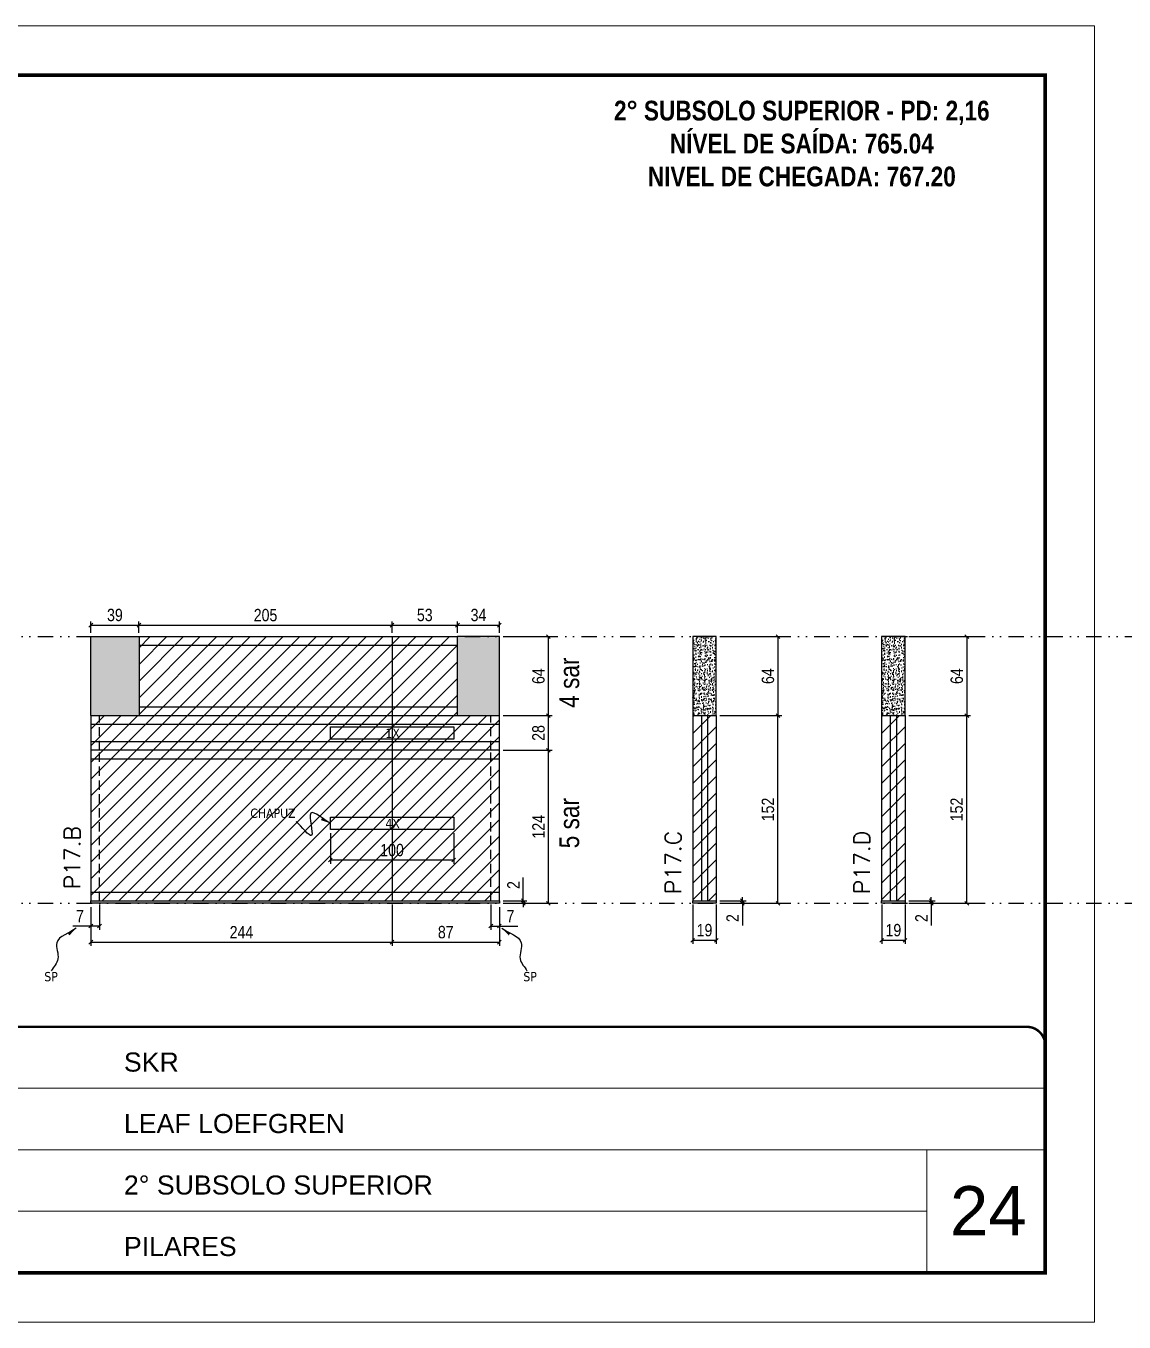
# Model space of a CAD drawing. Extents: x 13741 to 27878, y -21631 to 6985.
# Drawn here: x 19801 to 20691, y 192 to 1242 of the extents above; entities that cross this region are included whole.
import ezdxf

# ---------------------------------------------------------------- set-up
doc = ezdxf.new("R2010")
doc.units = 0
for name, pattern in [('CONTINUO', [0]), ('DASHED', [0.75, 0.5, -0.25]), ('DIVIDE2', [0.625, 0.25, -0.125, 0, -0.125, 0, -0.125]), ('HIDDEN', [0.375, 0.25, -0.125])]:
    doc.linetypes.add(name, pattern=pattern)
for name, color, linetype, lineweight in [('CARIMBO', 255, 'Continuous', 9), ('Folhas', 255, 'Continuous', 9), ('Hachura', 251, 'Continuous', 9), ('SARRAFO DE PRESSAO', 251, 'DASHED', 9), ('Texto Seção', 7, 'Continuous', 15)]:
    doc.layers.add(name, color=color, linetype=linetype, lineweight=lineweight)
for name, color, linetype in [('COTA', 241, 'Continuous'), ('NOMENCLATURA', 7, 'Continuous'), ('Nível', 160, 'Continuous'), ('Painéis', 200, 'Continuous'), ('SARR_2.2x10', 60, 'Continuous'), ('SARR_2.2x7', 40, 'Continuous'), ('Sarrafo de Pressão', 42, 'HIDDEN'), ('texto', 7, 'Continuous')]:
    doc.layers.add(name, color=color, linetype=linetype)
doc.styles.add('ARIAL', font='arial.ttf')
doc.styles.add('ARIAL_NARROW', font='ARIALN.TTF', dxfattribs={"height": 0.2})
doc.styles.add('COTA TECNICA', font='techl___.ttf', dxfattribs={"height": 10})
doc.styles.add('COTA TECNICA-50', font='techl___.ttf', dxfattribs={"height": 10})
doc.styles.add('REGUA-120', font='ROMANS.shx', dxfattribs={"height": 15})
doc.styles.add('ROMANC', font='techb___.ttf', dxfattribs={"height": 2.5})
doc.styles.get("Standard").update_dxf_attribs({"font": 'arial.ttf'})
doc.styles.add('Tecnologia', font='')
doc.styles.get('Tecnologia').set_extended_font_data('Forgotten Futurist')
doc.dimstyles.new('COTA PAINEL-50', dxfattribs={"dimtxt": 10, "dimasz": 3, "dimexe": 3, "dimexo": 3, "dimgap": 3, "dimtad": 1, "dimdec": 1, "dimzin": 12, "dimdsep": 46, "dimtxsty": 'COTA TECNICA-50', "dimblk1": 'OBLIQUE', "dimblk2": 'OBLIQUE', "dimsah": 1, "dimcen": 0.9, "dimclrd": 4, "dimclre": 4, "dimclrt": 240, "dimadec": 1, "dimazin": 3, "dimtfac": 1, "dimtdec": 1, "dimtmove": 0, "dimatfit": 3, "dimfxl": 1, "dimtolj": 1, "dimtzin": 12, "dimarcsym": 0})
doc.dimstyles.new('PAINEL', dxfattribs={"dimtxt": 10, "dimasz": 3, "dimexe": 3, "dimexo": 3, "dimgap": 3, "dimtad": 1, "dimdec": 1, "dimzin": 12, "dimdsep": 46, "dimtxsty": 'COTA TECNICA', "dimblk1": 'OBLIQUE', "dimblk2": 'OBLIQUE', "dimsah": 1, "dimcen": 0.9, "dimclrd": 4, "dimclre": 4, "dimclrt": 240, "dimadec": 1, "dimazin": 3, "dimtfac": 1, "dimtdec": 1, "dimtmove": 0, "dimatfit": 3, "dimfxl": 1, "dimtolj": 1, "dimtzin": 12, "dimarcsym": 0})
doc.dimstyles.get("Standard").update_dxf_attribs({"dimtxt": 0.18, "dimasz": 0.18, "dimexe": 0.18, "dimexo": 0.0625, "dimgap": 0.09, "dimtad": 0, "dimtih": 1, "dimtoh": 1, "dimdec": 4, "dimzin": 0, "dimdsep": 46, "dimtxsty": 'Standard', "dimcen": 0.09, "dimadec": 0, "dimazin": 0, "dimtfac": 1, "dimtdec": 4, "dimtofl": 0, "dimtmove": 0, "dimatfit": 3, "dimfxl": 1, "dimtolj": 1, "dimtzin": 0, "dimarcsym": 0})

# ---------------------------------------------------------------- blocks, each defined once
blk = doc.blocks.new('9999999999')
at = {"color": 30, "linetype": 'CONTINUO'}
for p, q in [((98564.6, 34230.2), (98564.6, 34429.4)), ((98564.6, 34379.6), (99584, 34379.6)), ((98564.6, 34329.8), (99488, 34329.8)), ((99584, 34329.8), (99488, 34329.8)), ((99488, 34329.8), (99488, 34230.2)), ((98564.6, 34280), (99488, 34280))]:
    blk.add_line(p, q, dxfattribs=at)
at = {"color": 30, "linetype": 'CONTINUO', "const_width": 2}
blk.add_lwpolyline([(99584, 34230.2), (99584, 34414.4, 0.414214), (99569, 34429.4), (98229, 34429.4, 0.414214), (98214, 34414.4), (98214, 34245.2, 0.414214), (98229, 34230.2), (99584, 34230.2)], format="xyb", dxfattribs=at)
at = {"layer": 'Folhas'}
blk.add_lwpolyline([(98139, 34190.2), (99624, 34190.2), (99624, 35240.2), (98139, 35240.2)], close=True, dxfattribs=at)
at = {"layer": 'Folhas', "color": 30, "const_width": 3}
blk.add_lwpolyline([(98214, 34230.2), (99584, 34230.2), (99584, 35200.2), (98214, 35200.2)], close=True, dxfattribs=at)
at = {"color": 7, "linetype": 'Continuous', "ltscale": 5, "style": 'ARIAL'}
for s, height, p in [('SKR', 15.48, (98837.7, 34393.1)), ('LEAF LOEFGREN', 15.483, (98837.7, 34343.3)), ('2° SUBSOLO SUPERIOR', 15.483, (98837.7, 34293.5)), ('NOVA SISTEMAS CONSTRUTIVOS', 11.059, (98263.2, 34267.2)), ('PILARES', 15.48, (98837.7, 34243.7))]:
    blk.add_text(s, height=height, dxfattribs=at).set_placement(p)
at = {"layer": 'Folhas', "color": 7, "style": 'Tecnologia', "width": 1.5}
for s, p in [('CLIENTE:', (98573.7, 34397.2)), ('OBRA:', (98573.7, 34347.3)), ('PAVIMENTO:', (98573.7, 34297.5)), ('PROJETO:', (98573.7, 34247.7))]:
    blk.add_text(s, height=14, dxfattribs=at).set_placement(p)
blk = doc.blocks.new('_Oblique')
at = {"color": 0, "linetype": 'ByBlock', "lineweight": -2}
blk.add_line((-0.5, -0.5), (0.5, 0.5), dxfattribs=at)
blk = doc.blocks.new('*D1406')
at = {"layer": 'COTA', "color": 4, "lineweight": -2, "transparency": 16777216}
for p, q in [((19853.9, 528.1), (19853.9, 509.6)), ((19860.9, 530.1), (19860.9, 509.6)), ((19853.9, 512.6), (19839.2, 512.6)), ((19860.9, 512.6), (19853.9, 512.6))]:
    blk.add_line(p, q, dxfattribs=at)
at = {"layer": 'Defpoints', "color": 0, "transparency": 16777216}
for p in [(19853.9, 531.1), (19860.9, 533.1), (19853.9, 512.6)]:
    blk.add_point(p, dxfattribs=at)
at = {"layer": 'COTA', "color": 4, "lineweight": -2, "transparency": 16777216, "xscale": 3, "yscale": 3, "zscale": 3, "rotation": 180}
blk.add_blockref('_Oblique', (19853.9, 512.6), dxfattribs=at)
at = {"layer": 'COTA', "color": 4, "lineweight": -2, "transparency": 16777216, "xscale": 3, "yscale": 3, "zscale": 3}
blk.add_blockref('_Oblique', (19860.9, 512.6), dxfattribs=at)
at = {"layer": 'COTA', "color": 240, "transparency": 16777216, "insert": (19845.1, 520.7), "char_height": 10, "attachment_point": 5, "style": 'COTA TECNICA-50'}
blk.add_mtext('\\A1;7', dxfattribs=at)
blk = doc.blocks.new('*D1407')
at = {"layer": 'COTA', "color": 4, "lineweight": -2, "transparency": 16777216}
for p, q in [((20177.9, 530.1), (20177.9, 509.6)), ((20184.9, 528.1), (20184.9, 509.6)), ((20177.9, 512.6), (20184.9, 512.6)), ((20184.9, 512.6), (20199.7, 512.6))]:
    blk.add_line(p, q, dxfattribs=at)
at = {"layer": 'Defpoints', "color": 0, "transparency": 16777216}
for p in [(20177.9, 533.1), (20184.9, 531.1), (20184.9, 512.6)]:
    blk.add_point(p, dxfattribs=at)
at = {"layer": 'COTA', "color": 4, "lineweight": -2, "transparency": 16777216, "xscale": 3, "yscale": 3, "zscale": 3, "rotation": 180}
blk.add_blockref('_Oblique', (20177.9, 512.6), dxfattribs=at)
at = {"layer": 'COTA', "color": 4, "lineweight": -2, "transparency": 16777216, "xscale": 3, "yscale": 3, "zscale": 3}
blk.add_blockref('_Oblique', (20184.9, 512.6), dxfattribs=at)
at = {"layer": 'COTA', "color": 240, "transparency": 16777216, "insert": (20193.8, 520.7), "char_height": 10, "attachment_point": 5, "style": 'COTA TECNICA-50'}
blk.add_mtext('\\A1;7', dxfattribs=at)
blk = doc.blocks.new('*D1408')
at = {"layer": 'COTA', "color": 4, "lineweight": -2, "transparency": 16777216}
for p, q in [((20204.2, 533.1), (20204.2, 551.9)), ((20187.9, 533.1), (20207.2, 533.1)), ((20187.9, 531.1), (20207.2, 531.1)), ((20204.2, 531.1), (20204.2, 533.1)), ((20204.2, 531.1), (20204.2, 528.1))]:
    blk.add_line(p, q, dxfattribs=at)
at = {"layer": 'Defpoints', "color": 0, "transparency": 16777216}
for p in [(20184.9, 533.1), (20184.9, 531.1), (20204.2, 531.1)]:
    blk.add_point(p, dxfattribs=at)
at = {"layer": 'COTA', "color": 4, "lineweight": -2, "transparency": 16777216, "xscale": 3, "yscale": 3, "zscale": 3}
for p, rotation in [((20204.2, 533.1), 270), ((20204.2, 531.1), 90)]:
    blk.add_blockref('_Oblique', p, dxfattribs=dict(at, rotation=rotation))
at = {"layer": 'COTA', "color": 240, "transparency": 16777216, "insert": (20196.2, 545.9), "char_height": 10, "attachment_point": 5, "rotation": 90, "style": 'COTA TECNICA-50'}
blk.add_mtext('\\A1;2', dxfattribs=at)
blk = doc.blocks.new('*D1413')
at = {"layer": 'COTA', "color": 4, "lineweight": -2, "transparency": 16777216}
for p, q in [((19853.9, 528.1), (19853.9, 496.6)), ((20097.9, 530.1), (20097.9, 496.6)), ((19853.9, 499.6), (20097.9, 499.6))]:
    blk.add_line(p, q, dxfattribs=at)
at = {"layer": 'Defpoints', "color": 0, "transparency": 16777216}
for p in [(19853.9, 531.1), (20097.9, 533.1), (20097.9, 499.6)]:
    blk.add_point(p, dxfattribs=at)
at = {"layer": 'COTA', "color": 4, "lineweight": -2, "transparency": 16777216, "xscale": 3, "yscale": 3, "zscale": 3, "rotation": 180}
blk.add_blockref('_Oblique', (19853.9, 499.6), dxfattribs=at)
at = {"layer": 'COTA', "color": 4, "lineweight": -2, "transparency": 16777216, "xscale": 3, "yscale": 3, "zscale": 3}
blk.add_blockref('_Oblique', (20097.9, 499.6), dxfattribs=at)
at = {"layer": 'COTA', "color": 240, "transparency": 16777216, "insert": (19975.9, 507.7), "char_height": 10, "attachment_point": 5, "style": 'COTA TECNICA-50'}
blk.add_mtext('\\A1;244', dxfattribs=at)
blk = doc.blocks.new('*D1414')
at = {"layer": 'COTA', "color": 4, "lineweight": -2, "transparency": 16777216}
for p, q in [((20097.9, 530.1), (20097.9, 496.6)), ((20184.9, 528.1), (20184.9, 496.6)), ((20097.9, 499.6), (20184.9, 499.6))]:
    blk.add_line(p, q, dxfattribs=at)
at = {"layer": 'Defpoints', "color": 0, "transparency": 16777216}
for p in [(20097.9, 533.1), (20184.9, 531.1), (20184.9, 499.6)]:
    blk.add_point(p, dxfattribs=at)
at = {"layer": 'COTA', "color": 4, "lineweight": -2, "transparency": 16777216, "xscale": 3, "yscale": 3, "zscale": 3, "rotation": 180}
blk.add_blockref('_Oblique', (20097.9, 499.6), dxfattribs=at)
at = {"layer": 'COTA', "color": 4, "lineweight": -2, "transparency": 16777216, "xscale": 3, "yscale": 3, "zscale": 3}
blk.add_blockref('_Oblique', (20184.9, 499.6), dxfattribs=at)
at = {"layer": 'COTA', "color": 240, "transparency": 16777216, "insert": (20141.4, 507.7), "char_height": 10, "attachment_point": 5, "style": 'COTA TECNICA-50'}
blk.add_mtext('\\A1;87', dxfattribs=at)
blk = doc.blocks.new('*D1415')
at = {"layer": 'COTA', "color": 4, "linetype": 'ByBlock', "lineweight": -2, "transparency": 16777216}
for p, q in [((20047.9, 588), (20047.9, 563.1)), ((20147.9, 588), (20147.9, 563.1)), ((20147.9, 566.1), (20047.9, 566.1))]:
    blk.add_line(p, q, dxfattribs=at)
at = {"layer": 'Defpoints', "color": 0, "linetype": 'ByBlock', "transparency": 16777216}
for p in [(20047.9, 591), (20147.9, 591), (20047.9, 566.1)]:
    blk.add_point(p, dxfattribs=at)
at = {"layer": 'COTA', "color": 4, "linetype": 'ByBlock', "lineweight": -2, "transparency": 16777216, "xscale": 3, "yscale": 3, "zscale": 3, "rotation": 180}
blk.add_blockref('_Oblique', (20047.9, 566.1), dxfattribs=at)
at = {"layer": 'COTA', "color": 4, "linetype": 'ByBlock', "lineweight": -2, "transparency": 16777216, "xscale": 3, "yscale": 3, "zscale": 3}
blk.add_blockref('_Oblique', (20147.9, 566.1), dxfattribs=at)
at = {"layer": 'COTA', "color": 240, "linetype": 'ByBlock', "transparency": 16777216, "insert": (20097.9, 574.2), "char_height": 10, "attachment_point": 5, "style": 'COTA TECNICA'}
blk.add_mtext('\\A1;100', dxfattribs=at)
blk = doc.blocks.new('*D1416')
at = {"layer": 'COTA', "color": 4, "lineweight": -2, "transparency": 16777216}
for p, q in [((20187.9, 655.1), (20227.6, 655.1)), ((20224.6, 531.1), (20224.6, 655.1)), ((20187.9, 531.1), (20227.6, 531.1))]:
    blk.add_line(p, q, dxfattribs=at)
at = {"layer": 'Defpoints', "color": 0, "transparency": 16777216}
for p in [(20184.9, 655.1), (20224.6, 655.1), (20184.9, 531.1)]:
    blk.add_point(p, dxfattribs=at)
at = {"layer": 'COTA', "color": 4, "lineweight": -2, "transparency": 16777216, "xscale": 3, "yscale": 3, "zscale": 3}
for p, rotation in [((20224.6, 655.1), 90), ((20224.6, 531.1), 270)]:
    blk.add_blockref('_Oblique', p, dxfattribs=dict(at, rotation=rotation))
at = {"layer": 'COTA', "color": 240, "transparency": 16777216, "insert": (20216.5, 593.1), "char_height": 10, "attachment_point": 5, "rotation": 90, "style": 'COTA TECNICA'}
blk.add_mtext('\\A1;124', dxfattribs=at)
blk = doc.blocks.new('*D1417')
at = {"layer": 'COTA', "color": 4, "lineweight": -2, "transparency": 16777216}
for p, q in [((19853.9, 750.1), (19853.9, 759.4)), ((19853.9, 756.4), (19892.9, 756.4)), ((19892.9, 750.1), (19892.9, 759.4))]:
    blk.add_line(p, q, dxfattribs=at)
at = {"layer": 'Defpoints', "color": 0, "transparency": 16777216}
for p in [(19892.9, 756.4), (19853.9, 747.1), (19892.9, 747.1)]:
    blk.add_point(p, dxfattribs=at)
at = {"layer": 'COTA', "color": 4, "lineweight": -2, "transparency": 16777216, "xscale": 3, "yscale": 3, "zscale": 3, "rotation": 180}
blk.add_blockref('_Oblique', (19853.9, 756.4), dxfattribs=at)
at = {"layer": 'COTA', "color": 4, "lineweight": -2, "transparency": 16777216, "xscale": 3, "yscale": 3, "zscale": 3}
blk.add_blockref('_Oblique', (19892.9, 756.4), dxfattribs=at)
at = {"layer": 'COTA', "color": 240, "transparency": 16777216, "insert": (19873.4, 764.6), "char_height": 10, "attachment_point": 5, "style": 'COTA TECNICA'}
blk.add_mtext('\\A1;39', dxfattribs=at)
blk = doc.blocks.new('*D1418')
at = {"layer": 'COTA', "color": 4, "lineweight": -2, "transparency": 16777216}
for p, q in [((19892.9, 750.1), (19892.9, 759.4)), ((19892.9, 756.4), (20097.9, 756.4)), ((20097.9, 750.1), (20097.9, 759.4))]:
    blk.add_line(p, q, dxfattribs=at)
at = {"layer": 'Defpoints', "color": 0, "transparency": 16777216}
for p in [(20097.9, 756.4), (19892.9, 747.1), (20097.9, 747.1)]:
    blk.add_point(p, dxfattribs=at)
at = {"layer": 'COTA', "color": 4, "lineweight": -2, "transparency": 16777216, "xscale": 3, "yscale": 3, "zscale": 3, "rotation": 180}
blk.add_blockref('_Oblique', (19892.9, 756.4), dxfattribs=at)
at = {"layer": 'COTA', "color": 4, "lineweight": -2, "transparency": 16777216, "xscale": 3, "yscale": 3, "zscale": 3}
blk.add_blockref('_Oblique', (20097.9, 756.4), dxfattribs=at)
at = {"layer": 'COTA', "color": 240, "transparency": 16777216, "insert": (19995.4, 764.5), "char_height": 10, "attachment_point": 5, "style": 'COTA TECNICA'}
blk.add_mtext('\\A1;205', dxfattribs=at)
blk = doc.blocks.new('*D1419')
at = {"layer": 'COTA', "color": 4, "lineweight": -2, "transparency": 16777216}
for p, q in [((20097.9, 750.1), (20097.9, 759.4)), ((20097.9, 756.4), (20150.9, 756.4)), ((20150.9, 750.1), (20150.9, 759.4))]:
    blk.add_line(p, q, dxfattribs=at)
at = {"layer": 'Defpoints', "color": 0, "transparency": 16777216}
for p in [(20150.9, 756.4), (20097.9, 747.1), (20150.9, 747.1)]:
    blk.add_point(p, dxfattribs=at)
at = {"layer": 'COTA', "color": 4, "lineweight": -2, "transparency": 16777216, "xscale": 3, "yscale": 3, "zscale": 3, "rotation": 180}
blk.add_blockref('_Oblique', (20097.9, 756.4), dxfattribs=at)
at = {"layer": 'COTA', "color": 4, "lineweight": -2, "transparency": 16777216, "xscale": 3, "yscale": 3, "zscale": 3}
blk.add_blockref('_Oblique', (20150.9, 756.4), dxfattribs=at)
at = {"layer": 'COTA', "color": 240, "transparency": 16777216, "insert": (20124.4, 764.6), "char_height": 10, "attachment_point": 5, "style": 'COTA TECNICA'}
blk.add_mtext('\\A1;53', dxfattribs=at)
blk = doc.blocks.new('*D1420')
at = {"layer": 'COTA', "color": 4, "lineweight": -2, "transparency": 16777216}
for p, q in [((20150.9, 750.1), (20150.9, 759.4)), ((20150.9, 756.4), (20184.9, 756.4)), ((20184.9, 750.1), (20184.9, 759.4))]:
    blk.add_line(p, q, dxfattribs=at)
at = {"layer": 'Defpoints', "color": 0, "transparency": 16777216}
for p in [(20184.9, 756.4), (20150.9, 747.1), (20184.9, 747.1)]:
    blk.add_point(p, dxfattribs=at)
at = {"layer": 'COTA', "color": 4, "lineweight": -2, "transparency": 16777216, "xscale": 3, "yscale": 3, "zscale": 3, "rotation": 180}
blk.add_blockref('_Oblique', (20150.9, 756.4), dxfattribs=at)
at = {"layer": 'COTA', "color": 4, "lineweight": -2, "transparency": 16777216, "xscale": 3, "yscale": 3, "zscale": 3}
blk.add_blockref('_Oblique', (20184.9, 756.4), dxfattribs=at)
at = {"layer": 'COTA', "color": 240, "transparency": 16777216, "insert": (20167.9, 764.6), "char_height": 10, "attachment_point": 5, "style": 'COTA TECNICA'}
blk.add_mtext('\\A1;34', dxfattribs=at)
blk = doc.blocks.new('*D1421')
at = {"layer": 'COTA', "color": 4, "lineweight": -2, "transparency": 16777216}
for p, q in [((20187.9, 683.1), (20227.6, 683.1)), ((20224.6, 655.1), (20224.6, 683.1)), ((20187.9, 655.1), (20227.6, 655.1))]:
    blk.add_line(p, q, dxfattribs=at)
at = {"layer": 'Defpoints', "color": 0, "transparency": 16777216}
for p in [(20184.9, 683.1), (20224.6, 683.1), (20184.9, 655.1)]:
    blk.add_point(p, dxfattribs=at)
at = {"layer": 'COTA', "color": 4, "lineweight": -2, "transparency": 16777216, "xscale": 3, "yscale": 3, "zscale": 3}
for p, rotation in [((20224.6, 683.1), 90), ((20224.6, 655.1), 270)]:
    blk.add_blockref('_Oblique', p, dxfattribs=dict(at, rotation=rotation))
at = {"layer": 'COTA', "color": 240, "transparency": 16777216, "insert": (20216.5, 669.1), "char_height": 10, "attachment_point": 5, "rotation": 90, "style": 'COTA TECNICA'}
blk.add_mtext('\\A1;28', dxfattribs=at)
blk = doc.blocks.new('*D1422')
at = {"layer": 'COTA', "color": 4, "lineweight": -2, "transparency": 16777216}
for p, q in [((20341.5, 530.1), (20341.5, 498.2)), ((20360.5, 530.1), (20360.5, 498.2)), ((20341.5, 501.2), (20360.5, 501.2))]:
    blk.add_line(p, q, dxfattribs=at)
at = {"layer": 'Defpoints', "color": 0, "transparency": 16777216}
for p in [(20341.5, 533.1), (20360.5, 533.1), (20360.5, 501.2)]:
    blk.add_point(p, dxfattribs=at)
at = {"layer": 'COTA', "color": 4, "lineweight": -2, "transparency": 16777216, "xscale": 3, "yscale": 3, "zscale": 3, "rotation": 180}
blk.add_blockref('_Oblique', (20341.5, 501.2), dxfattribs=at)
at = {"layer": 'COTA', "color": 4, "lineweight": -2, "transparency": 16777216, "xscale": 3, "yscale": 3, "zscale": 3}
blk.add_blockref('_Oblique', (20360.5, 501.2), dxfattribs=at)
at = {"layer": 'COTA', "color": 240, "transparency": 16777216, "insert": (20351, 509.3), "char_height": 10, "attachment_point": 5, "style": 'COTA TECNICA'}
blk.add_mtext('\\A1;19', dxfattribs=at)
blk = doc.blocks.new('*D1423')
at = {"layer": 'COTA', "color": 4, "lineweight": -2, "transparency": 16777216}
for p, q in [((20381.7, 533.1), (20381.7, 536.1)), ((20363.5, 533.1), (20384.7, 533.1)), ((20363.5, 531.1), (20384.7, 531.1)), ((20381.7, 533.1), (20381.7, 531.1)), ((20381.7, 531.1), (20381.7, 513))]:
    blk.add_line(p, q, dxfattribs=at)
at = {"layer": 'Defpoints', "color": 0, "transparency": 16777216}
for p in [(20360.5, 533.1), (20360.5, 531.1), (20381.7, 533.1)]:
    blk.add_point(p, dxfattribs=at)
at = {"layer": 'COTA', "color": 4, "lineweight": -2, "transparency": 16777216, "xscale": 3, "yscale": 3, "zscale": 3}
for p, rotation in [((20381.7, 533.1), 270), ((20381.7, 531.1), 90)]:
    blk.add_blockref('_Oblique', p, dxfattribs=dict(at, rotation=rotation))
at = {"layer": 'COTA', "color": 240, "transparency": 16777216, "insert": (20373.7, 519.1), "char_height": 10, "attachment_point": 5, "rotation": 90, "style": 'COTA TECNICA-50'}
blk.add_mtext('\\A1;2', dxfattribs=at)
blk = doc.blocks.new('*D1425')
at = {"layer": 'COTA', "color": 4, "linetype": 'ByBlock', "lineweight": -2, "transparency": 16777216}
for p, q in [((20363.5, 747.1), (20413.5, 747.1)), ((20410.5, 747.1), (20410.5, 683.1)), ((20363.5, 683.1), (20413.5, 683.1))]:
    blk.add_line(p, q, dxfattribs=at)
at = {"layer": 'Defpoints', "color": 0, "linetype": 'ByBlock', "transparency": 16777216}
for p in [(20360.5, 747.1), (20360.5, 683.1), (20410.5, 683.1)]:
    blk.add_point(p, dxfattribs=at)
at = {"layer": 'COTA', "color": 4, "linetype": 'ByBlock', "lineweight": -2, "transparency": 16777216, "xscale": 3, "yscale": 3, "zscale": 3}
for p, rotation in [((20410.5, 747.1), 90), ((20410.5, 683.1), 270)]:
    blk.add_blockref('_Oblique', p, dxfattribs=dict(at, rotation=rotation))
at = {"layer": 'COTA', "color": 240, "linetype": 'ByBlock', "transparency": 16777216, "insert": (20402.4, 715.1), "char_height": 10, "attachment_point": 5, "rotation": 90, "style": 'COTA TECNICA'}
blk.add_mtext('\\A1;64', dxfattribs=at)
blk = doc.blocks.new('*D1424')
at = {"layer": 'COTA', "color": 4, "lineweight": -2, "transparency": 16777216}
for p, q in [((20363.5, 683.1), (20413.5, 683.1)), ((20410.5, 531.1), (20410.5, 683.1)), ((20363.5, 531.1), (20413.5, 531.1))]:
    blk.add_line(p, q, dxfattribs=at)
at = {"layer": 'Defpoints', "color": 0, "transparency": 16777216}
for p in [(20360.5, 683.1), (20410.5, 683.1), (20360.5, 531.1)]:
    blk.add_point(p, dxfattribs=at)
at = {"layer": 'COTA', "color": 4, "lineweight": -2, "transparency": 16777216, "xscale": 3, "yscale": 3, "zscale": 3}
for p, rotation in [((20410.5, 683.1), 90), ((20410.5, 531.1), 270)]:
    blk.add_blockref('_Oblique', p, dxfattribs=dict(at, rotation=rotation))
at = {"layer": 'COTA', "color": 240, "transparency": 16777216, "insert": (20402.4, 607.1), "char_height": 10, "attachment_point": 5, "rotation": 90, "style": 'COTA TECNICA-50'}
blk.add_mtext('\\A1;152', dxfattribs=at)
blk = doc.blocks.new('*D1426')
at = {"layer": 'COTA', "color": 4, "lineweight": -2, "transparency": 16777216}
for p, q in [((20494.5, 530.1), (20494.5, 498.2)), ((20513.5, 530.1), (20513.5, 498.2)), ((20494.5, 501.2), (20513.5, 501.2))]:
    blk.add_line(p, q, dxfattribs=at)
at = {"layer": 'Defpoints', "color": 0, "transparency": 16777216}
for p in [(20494.5, 533.1), (20513.5, 533.1), (20513.5, 501.2)]:
    blk.add_point(p, dxfattribs=at)
at = {"layer": 'COTA', "color": 4, "lineweight": -2, "transparency": 16777216, "xscale": 3, "yscale": 3, "zscale": 3, "rotation": 180}
blk.add_blockref('_Oblique', (20494.5, 501.2), dxfattribs=at)
at = {"layer": 'COTA', "color": 4, "lineweight": -2, "transparency": 16777216, "xscale": 3, "yscale": 3, "zscale": 3}
blk.add_blockref('_Oblique', (20513.5, 501.2), dxfattribs=at)
at = {"layer": 'COTA', "color": 240, "transparency": 16777216, "insert": (20504, 509.3), "char_height": 10, "attachment_point": 5, "style": 'COTA TECNICA'}
blk.add_mtext('\\A1;19', dxfattribs=at)
blk = doc.blocks.new('*D1427')
at = {"layer": 'COTA', "color": 4, "lineweight": -2, "transparency": 16777216}
for p, q in [((20534.7, 533.1), (20534.7, 536.1)), ((20516.5, 533.1), (20537.7, 533.1)), ((20516.5, 531.1), (20537.7, 531.1)), ((20534.7, 533.1), (20534.7, 531.1)), ((20534.7, 531.1), (20534.7, 513))]:
    blk.add_line(p, q, dxfattribs=at)
at = {"layer": 'Defpoints', "color": 0, "transparency": 16777216}
for p in [(20513.5, 533.1), (20513.5, 531.1), (20534.7, 533.1)]:
    blk.add_point(p, dxfattribs=at)
at = {"layer": 'COTA', "color": 4, "lineweight": -2, "transparency": 16777216, "xscale": 3, "yscale": 3, "zscale": 3}
for p, rotation in [((20534.7, 533.1), 270), ((20534.7, 531.1), 90)]:
    blk.add_blockref('_Oblique', p, dxfattribs=dict(at, rotation=rotation))
at = {"layer": 'COTA', "color": 240, "transparency": 16777216, "insert": (20526.7, 519.1), "char_height": 10, "attachment_point": 5, "rotation": 90, "style": 'COTA TECNICA-50'}
blk.add_mtext('\\A1;2', dxfattribs=at)
blk = doc.blocks.new('*D1429')
at = {"layer": 'COTA', "color": 4, "linetype": 'ByBlock', "lineweight": -2, "transparency": 16777216}
for p, q in [((20516.5, 747.1), (20566.5, 747.1)), ((20563.5, 747.1), (20563.5, 683.1)), ((20516.5, 683.1), (20566.5, 683.1))]:
    blk.add_line(p, q, dxfattribs=at)
at = {"layer": 'Defpoints', "color": 0, "linetype": 'ByBlock', "transparency": 16777216}
for p in [(20513.5, 747.1), (20513.5, 683.1), (20563.5, 683.1)]:
    blk.add_point(p, dxfattribs=at)
at = {"layer": 'COTA', "color": 4, "linetype": 'ByBlock', "lineweight": -2, "transparency": 16777216, "xscale": 3, "yscale": 3, "zscale": 3}
for p, rotation in [((20563.5, 747.1), 90), ((20563.5, 683.1), 270)]:
    blk.add_blockref('_Oblique', p, dxfattribs=dict(at, rotation=rotation))
at = {"layer": 'COTA', "color": 240, "linetype": 'ByBlock', "transparency": 16777216, "insert": (20555.4, 715.1), "char_height": 10, "attachment_point": 5, "rotation": 90, "style": 'COTA TECNICA'}
blk.add_mtext('\\A1;64', dxfattribs=at)
blk = doc.blocks.new('*D1428')
at = {"layer": 'COTA', "color": 4, "lineweight": -2, "transparency": 16777216}
for p, q in [((20516.5, 683.1), (20566.5, 683.1)), ((20563.5, 531.1), (20563.5, 683.1)), ((20516.5, 531.1), (20566.5, 531.1))]:
    blk.add_line(p, q, dxfattribs=at)
at = {"layer": 'Defpoints', "color": 0, "transparency": 16777216}
for p in [(20513.5, 683.1), (20563.5, 683.1), (20513.5, 531.1)]:
    blk.add_point(p, dxfattribs=at)
at = {"layer": 'COTA', "color": 4, "lineweight": -2, "transparency": 16777216, "xscale": 3, "yscale": 3, "zscale": 3}
for p, rotation in [((20563.5, 683.1), 90), ((20563.5, 531.1), 270)]:
    blk.add_blockref('_Oblique', p, dxfattribs=dict(at, rotation=rotation))
at = {"layer": 'COTA', "color": 240, "transparency": 16777216, "insert": (20555.3, 607.1), "char_height": 10, "attachment_point": 5, "rotation": 90, "style": 'COTA TECNICA-50'}
blk.add_mtext('\\A1;152', dxfattribs=at)
blk = doc.blocks.new('*D1430')
at = {"layer": 'COTA', "color": 4, "lineweight": -2, "transparency": 16777216}
for p, q in [((20187.9, 747.1), (20227.6, 747.1)), ((20224.6, 683.1), (20224.6, 747.1)), ((20187.9, 683.1), (20227.6, 683.1))]:
    blk.add_line(p, q, dxfattribs=at)
at = {"layer": 'Defpoints', "color": 0, "transparency": 16777216}
for p in [(20184.9, 747.1), (20224.6, 747.1), (20184.9, 683.1)]:
    blk.add_point(p, dxfattribs=at)
at = {"layer": 'COTA', "color": 4, "lineweight": -2, "transparency": 16777216, "xscale": 3, "yscale": 3, "zscale": 3}
for p, rotation in [((20224.6, 747.1), 90), ((20224.6, 683.1), 270)]:
    blk.add_blockref('_Oblique', p, dxfattribs=dict(at, rotation=rotation))
at = {"layer": 'COTA', "color": 240, "transparency": 16777216, "insert": (20216.5, 715.1), "char_height": 10, "attachment_point": 5, "rotation": 90, "style": 'COTA TECNICA'}
blk.add_mtext('\\A1;64', dxfattribs=at)

msp = doc.modelspace()

# ---------------------------------------------------------------- hatches: boundary and pattern name
at = {"layer": 'COTA'}
h = msp.add_hatch(dxfattribs=at)
h.set_pattern_fill('AR-CONC', color=256, scale=0.03)
h.paths.add_polyline_path([(19853.94, 683.13), (19892.94, 683.13), (19892.94, 747.13), (19853.94, 747.13)])
h.paths.add_polyline_path([(20150.94, 683.13), (20184.94, 683.13), (20184.94, 747.13), (20150.94, 747.13)])
h = msp.add_hatch(dxfattribs=at)
h.set_pattern_fill('AR-CONC', color=256, scale=0.03)
h.set_pattern_definition([(50, (4658.6836, -3565.7253), (5.4655401, -0.4781726), [0.5715, -6.2865]), (355, (4658.6836, -3565.7253), (-1.0573026, 5.7317054), [0.4572, -5.0292175]), (100.451445, (4659.139, -3565.765), (4.4082374, 5.2535326), [0.4857003, -5.3427073]), (46.1842, (4658.6836, -3564.201), (8.1323712, -1.2612698), [0.85725, -9.42975]), (96.63556, (4659.361, -3564.3064), (7.122124, 7.4227837), [0.7285507, -8.0140682]), (351.18415, (4658.684, -3564.201), (7.122124, 7.4227837), [0.685799, -7.543792]), (21, (4659.4456, -3564.5823), (4.5484317, -3.067956), [0.5715, -6.2865]), (326, (4659.4456, -3564.5823), (1.8540609, 5.525639), [0.4572, -5.0292]), (71.451445, (4659.8246, -3564.838), (6.4024926, 2.457683), [0.4857003, -5.3426981]), (37.5, (4658.6836, -3565.7253), (0.0926581, 2.53665117), [0, -4.96824, 0, -5.1054, 0, -5.04825]), (7.5, (4658.6836, -3565.7253), (2.00458988, 3.00541724), [0, -2.91084, 0, -4.85394, 0, -1.92405]), (327.5, (4656.9843, -3565.7253), (4.06771786, -0.17186232), [0, -1.905, 0, -5.9436, 0, -7.8867]), (317.5, (4656.2223, -3565.7253), (4.44387544, 0.7627947), [0, -2.4765, 0, -3.94716, 0, -5.6007])])
h.paths.add_polyline_path([(20360.55, 747.13), (20341.55, 747.13), (20341.55, 683.13), (20360.55, 683.13)])
h = msp.add_hatch(dxfattribs=at)
h.set_pattern_fill('AR-CONC', color=256, scale=0.03)
h.set_pattern_definition([(50, (4811.5996, -3565.7253), (5.4655401, -0.4781726), [0.5715, -6.2865]), (355, (4811.5996, -3565.7253), (-1.0573026, 5.7317054), [0.4572, -5.0292175]), (100.451445, (4812.055, -3565.765), (4.4082374, 5.2535326), [0.4857003, -5.3427073]), (46.1842, (4811.5996, -3564.201), (8.1323712, -1.2612698), [0.85725, -9.42975]), (96.63556, (4812.277, -3564.3064), (7.122124, 7.4227837), [0.7285507, -8.0140682]), (351.18415, (4811.6, -3564.201), (7.122124, 7.4227837), [0.685799, -7.543792]), (21, (4812.3616, -3564.5823), (4.5484317, -3.067956), [0.5715, -6.2865]), (326, (4812.3616, -3564.5823), (1.8540609, 5.525639), [0.4572, -5.0292]), (71.451445, (4812.7407, -3564.838), (6.4024926, 2.457683), [0.4857003, -5.3426981]), (37.5, (4811.5996, -3565.7253), (0.0926581, 2.53665117), [0, -4.96824, 0, -5.1054, 0, -5.04825]), (7.5, (4811.5996, -3565.7253), (2.00458988, 3.00541724), [0, -2.91084, 0, -4.85394, 0, -1.92405]), (327.5, (4809.9004, -3565.7253), (4.06771786, -0.17186232), [0, -1.905, 0, -5.9436, 0, -7.8867]), (317.5, (4809.1384, -3565.7253), (4.44387544, 0.7627947), [0, -2.4765, 0, -3.94716, 0, -5.6007])])
h.paths.add_polyline_path([(20513.46, 747.13), (20494.46, 747.13), (20494.46, 683.13), (20513.46, 683.13)])
at = {"layer": 'Hachura', "linetype": 'ByBlock'}
h = msp.add_hatch(dxfattribs=at)
h.set_pattern_fill('ANSI31', color=256, scale=3)
h.paths.add_polyline_path([(20097.94, 683.13), (20097.94, 747.13), (19892.94, 747.13), (19892.94, 683.13)])
h.paths.add_polyline_path([(20097.94, 683.13), (20150.94, 683.13), (20150.94, 747.13), (20097.94, 747.13)])
h.paths.add_polyline_path([(20097.94, 683.13), (20097.94, 655.13), (20184.94, 655.13), (20184.94, 683.13)])
h.paths.add_polyline_path([(20097.94, 655.13), (20097.94, 683.13), (19853.94, 683.13), (19853.94, 655.13)])
h.paths.add_polyline_path([(20097.94, 533.13), (20097.94, 655.13), (19853.94, 655.13), (19853.94, 533.13)])
h.paths.add_polyline_path([(20184.94, 533.13), (20184.94, 655.13), (20097.94, 655.13), (20097.94, 533.13)])
h = msp.add_hatch(dxfattribs=at)
h.set_pattern_fill('ANSI31', color=256, scale=3)
h.set_pattern_definition([(45, (1659.445, -1148.575), (-6.735192, 6.735192), [])])
h.paths.add_polyline_path([(20360.55, 683.13), (20341.55, 683.13), (20341.55, 533.13), (20360.55, 533.13)])
h = msp.add_hatch(dxfattribs=at)
h.set_pattern_fill('ANSI31', color=256, scale=3)
h.set_pattern_definition([(45, (1812.361, -1148.575), (-6.735192, 6.735192), [])])
h.paths.add_polyline_path([(20513.46, 683.13), (20494.46, 683.13), (20494.46, 533.13), (20513.46, 533.13)])

# ---------------------------------------------------------------- linework, layer by layer
at = {"layer": 'COTA'}
for p, q in [((19853.94, 683.13), (19853.94, 747.13)), ((19853.94, 747.13), (19892.94, 747.13)), ((20184.94, 747.13), (20150.94, 747.13)), ((20184.94, 683.13), (20184.94, 747.13))]:
    msp.add_line(p, q, dxfattribs=at)
at = {"layer": 'COTA', "linetype": 'ByBlock'}
for points in [[(20341.55, 683.13), (20360.55, 683.13), (20360.55, 747.13), (20341.55, 747.13)], [(20494.46, 683.13), (20513.46, 683.13), (20513.46, 747.13), (20494.46, 747.13)]]:
    msp.add_lwpolyline(points, close=True, dxfattribs=at)
at = {"layer": 'Nível', "color": 4, "linetype": 'DIVIDE2', "ltscale": 50}
for p, q in [((13741.09, 747.13), (21531.15, 747.13)), ((13741.09, 531.13), (21531.15, 531.13))]:
    msp.add_line(p, q, dxfattribs=at)
at = {"layer": 'Painéis'}
for p, q in [((19892.94, 747.13), (20150.94, 747.13)), ((19892.94, 747.13), (19892.94, 683.13)), ((20097.94, 747.13), (20097.94, 533.13)), ((20150.94, 683.13), (20150.94, 747.13)), ((19853.94, 683.13), (19853.94, 655.13)), ((19853.94, 683.13), (20184.94, 683.13)), ((20184.94, 533.13), (20184.94, 683.13)), ((20341.55, 683.13), (20341.55, 533.13)), ((20360.55, 683.13), (20360.55, 533.13)), ((20494.46, 683.13), (20494.46, 533.13)), ((20513.46, 683.13), (20513.46, 533.13)), ((20184.94, 655.13), (19853.94, 655.13)), ((19853.94, 655.13), (19853.94, 533.13)), ((19853.94, 533.13), (20184.94, 533.13)), ((20341.55, 533.13), (20360.55, 533.13)), ((20341.55, 533.13), (20360.55, 533.13)), ((20341.55, 531.13), (20341.55, 533.13)), ((20360.55, 531.13), (20341.55, 531.13)), ((20360.55, 533.13), (20360.55, 531.13)), ((20494.46, 533.13), (20513.46, 533.13)), ((20494.46, 533.13), (20513.46, 533.13)), ((20494.46, 531.13), (20494.46, 533.13)), ((20513.46, 531.13), (20494.46, 531.13)), ((20513.46, 533.13), (20513.46, 531.13))]:
    msp.add_line(p, q, dxfattribs=at)
msp.add_lwpolyline([(20184.94, 531.13), (19853.94, 531.13), (19853.94, 533.13), (20184.94, 533.13)], close=True, dxfattribs=at)
at = {"layer": 'SARR_2.2x10'}
for points in [[(20047.94, 674.13), (20147.94, 674.13), (20147.94, 664.13), (20047.94, 664.13)], [(20047.94, 600.98), (20147.94, 600.98), (20147.94, 590.98), (20047.94, 590.98)]]:
    msp.add_lwpolyline(points, close=True, dxfattribs=at)
at = {"layer": 'SARR_2.2x7'}
for p, q in [((19892.94, 740.13), (20150.94, 740.13)), ((19892.94, 690.13), (20150.94, 690.13)), ((20348.55, 683.13), (20348.55, 533.13)), ((20353.55, 683.13), (20353.55, 533.13)), ((20501.46, 683.13), (20501.46, 533.13)), ((20506.46, 683.13), (20506.46, 533.13)), ((19853.94, 676.13), (20097.94, 676.13)), ((20097.94, 676.13), (20184.94, 676.13)), ((19853.94, 662.13), (20097.94, 662.13)), ((20097.94, 662.13), (20184.94, 662.13)), ((19853.94, 648.13), (20097.94, 648.13)), ((20097.94, 648.13), (20184.94, 648.13)), ((19853.94, 540.13), (20097.94, 540.13)), ((20097.94, 540.13), (20184.94, 540.13))]:
    msp.add_line(p, q, dxfattribs=at)
at = {"layer": 'Sarrafo de Pressão', "ltscale": 30}
for p, q in [((19860.94, 655.13), (19860.94, 683.13)), ((20177.94, 655.13), (20177.94, 683.13)), ((19860.94, 533.13), (19860.94, 655.13)), ((20177.94, 533.13), (20177.94, 655.13))]:
    msp.add_line(p, q, dxfattribs=at)

# ---------------------------------------------------------------- block references
at = {"layer": 'SARRAFO DE PRESSAO', "color": 6, "linetype": 'ByBlock'}
msp.add_blockref('9999999999', (-78957.01, -33998.35), dxfattribs=at)

# ---------------------------------------------------------------- texts
at = {"layer": 'CARIMBO', "style": 'ARIAL'}
msp.add_text('24', height=40, dxfattribs=at).set_placement((20549.83, 262))
at = {"layer": 'NOMENCLATURA', "style": 'ARIAL_NARROW'}
for s, p in [('4 sar', (20249.46, 689.45)), ('5 sar', (20249.46, 575.65))]:
    msp.add_text(s, height=16, rotation=90, dxfattribs=at).set_placement(p)
at = {"layer": 'NOMENCLATURA', "color": 2, "insert": (20429.81, 1207.91), "char_height": 16, "attachment_point": 2, "style": 'ROMANC'}
msp.add_mtext_dynamic_manual_height_columns('\\P2° SUBSOLO SUPERIOR - PD: 2,16\\PNÍVEL DE SAÍDA: 765.04\\PNIVEL DE CHEGADA: 767.20', width=432.3511, gutter_width=1, heights=[0], dxfattribs=at)
at = {"layer": 'texto', "color": 0, "char_height": 7.5, "attachment_point": 5}
for s, insert in [('{\\fTahoma|b0|i0|c0|p34;\\C4;1X}', (20098.33, 668.84)), ('{\\fTahoma|b0|i0|c0|p34;\\C4;CHAPUZ}', (20001.39, 603.99)), ('{\\fTahoma|b0|i0|c0|p34;\\C4;4X}', (20098.33, 595.69)), ('{\\fTahoma|b0|i0|c0|p34;\\C4;SP}', (19821.69, 471.64)), ('{\\fTahoma|b0|i0|c0|p34;\\C4;SP}', (20209.72, 471.64))]:
    msp.add_mtext(s, dxfattribs=dict(at, insert=insert))
at = {"layer": 'Texto Seção', "char_height": 13, "attachment_point": 7, "rotation": 90, "style": 'REGUA-120'}
for s, insert, width in [('P17.B', (19845.32, 542.39), 285.3299), ('P17.C', (20332.1, 538.55), 370.6998), ('P17.D', (20485.01, 538.55), 370.6998)]:
    msp.add_mtext(s, dxfattribs=dict(at, insert=insert, width=width))

# ---------------------------------------------------------------- dimensions: what is measured, and where the dimension line sits
at = {"layer": 'COTA'}
for base, p1, p2, dimstyle, picture, middle in [((19892.94, 756.39), (19853.94, 747.13), (19892.94, 747.13), 'PAINEL', '*D1417', (19873.44, 764.64)), ((20097.94, 756.39), (19892.94, 747.13), (20097.94, 747.13), 'PAINEL', '*D1418', (19995.44, 764.5)), ((20097.94, 499.58), (19853.94, 531.13), (20097.94, 533.13), 'COTA PAINEL-50', '*D1413', (19975.94, 507.65)), ((20184.94, 499.58), (20097.94, 533.13), (20184.94, 531.13), 'COTA PAINEL-50', '*D1414', (20141.44, 507.67)), ((20184.94, 512.62), (20177.94, 533.13), (20184.94, 531.13), 'COTA PAINEL-50', '*D1407', (20193.81, 520.7))]:
    dim = msp.add_linear_dim(base=base, p1=p1, p2=p2, dimstyle=dimstyle, dxfattribs=at)
    dim.commit()
    dim.dimension.update_dxf_attribs({"geometry": picture, "text_midpoint": middle})
for base, p1, p2, override, picture, middle in [((20150.94, 756.39), (20097.94, 747.13), (20150.94, 747.13), {"dimtmove": 1}, '*D1419', (20124.44, 764.61)), ((20184.94, 756.39), (20150.94, 747.13), (20184.94, 747.13), {"dimtmove": 1}, '*D1420', (20167.94, 764.61)), ((20360.55, 501.24), (20341.55, 533.13), (20360.55, 533.13), {"dimarcsym": 2}, '*D1422', (20351.05, 509.33)), ((20513.46, 501.24), (20494.46, 533.13), (20513.46, 533.13), {"dimarcsym": 2}, '*D1426', (20503.96, 509.33))]:
    dim = msp.add_linear_dim(base=base, p1=p1, p2=p2, dimstyle='PAINEL', override=override, dxfattribs=at)
    dim.commit()
    dim.dimension.update_dxf_attribs({"geometry": picture, "text_midpoint": middle})
for base, p1, p2, angle, dimstyle, picture, middle in [((20224.58, 747.13), (20184.94, 683.13), (20184.94, 747.13), 90, 'PAINEL', '*D1430', (20216.48, 715.13)), ((20224.58, 683.13), (20184.94, 655.13), (20184.94, 683.13), 90, 'PAINEL', '*D1421', (20216.49, 669.13)), ((20410.54, 683.13), (20360.55, 531.13), (20360.55, 683.13), 90, 'COTA PAINEL-50', '*D1424', (20402.43, 607.13)), ((20563.45, 683.13), (20513.46, 531.13), (20513.46, 683.13), 90, 'COTA PAINEL-50', '*D1428', (20555.34, 607.13)), ((20224.58, 655.13), (20184.94, 531.13), (20184.94, 655.13), 90, 'PAINEL', '*D1416', (20216.51, 593.13)), ((19853.94, 512.62), (19860.94, 533.13), (19853.94, 531.13), 180, 'COTA PAINEL-50', '*D1406', (19845.08, 520.7))]:
    dim = msp.add_linear_dim(base=base, p1=p1, p2=p2, angle=angle, dimstyle=dimstyle, dxfattribs=at)
    dim.commit()
    dim.dimension.update_dxf_attribs({"geometry": picture, "text_midpoint": middle})
at = {"layer": 'COTA', "linetype": 'ByBlock'}
for base, p1, p2, picture, middle in [((20410.54, 683.13), (20360.55, 747.13), (20360.55, 683.13), '*D1425', (20402.43, 715.13)), ((20563.45, 683.13), (20513.46, 747.13), (20513.46, 683.13), '*D1429', (20555.35, 715.13))]:
    dim = msp.add_linear_dim(base=base, p1=p1, p2=p2, angle=90, dimstyle='PAINEL', dxfattribs=at)
    dim.commit()
    dim.dimension.update_dxf_attribs({"geometry": picture, "text_midpoint": middle})
dim = msp.add_linear_dim(base=(20047.94, 566.05), p1=(20147.94, 590.98), p2=(20047.94, 590.98), dimstyle='PAINEL', dxfattribs=at)
dim.commit()
dim.dimension.update_dxf_attribs({"geometry": '*D1415', "text_midpoint": (20097.94, 574.15)})
at = {"layer": 'COTA'}
for base, p1, p2, picture, middle in [((20204.2, 531.13), (20184.94, 533.13), (20184.94, 531.13), '*D1408', (20204.2, 545.88)), ((20381.74, 533.13), (20360.55, 531.13), (20360.55, 533.13), '*D1423', (20381.74, 519.08)), ((20534.66, 533.13), (20513.46, 531.13), (20513.46, 533.13), '*D1427', (20534.66, 519.08))]:
    dim = msp.add_linear_dim(base=base, p1=p1, p2=p2, angle=90, dimstyle='COTA PAINEL-50', dxfattribs=at)
    dim.commit()
    dim.dimension.update_dxf_attribs({"geometry": picture, "text_midpoint": middle, "dimtype": 160})

# ---------------------------------------------------------------- leaders
at = {"layer": 'COTA', "path_type": 1}
for points in [[(20047.94, 595.98), (20032.16, 603.99), (20032.74, 586.12), (20020.31, 597.26)], [(19842.11, 510.95), (19826.33, 499.12), (19827.25, 486.11), (19821.7, 476.33)], [(20186.77, 510.95), (20202.56, 499.12), (20201.63, 486.11), (20207.18, 476.33)]]:
    msp.add_leader(points, dimstyle='Standard', override={"dimasz": 8}, dxfattribs=at)

doc.saveas('drawing.dxf')
